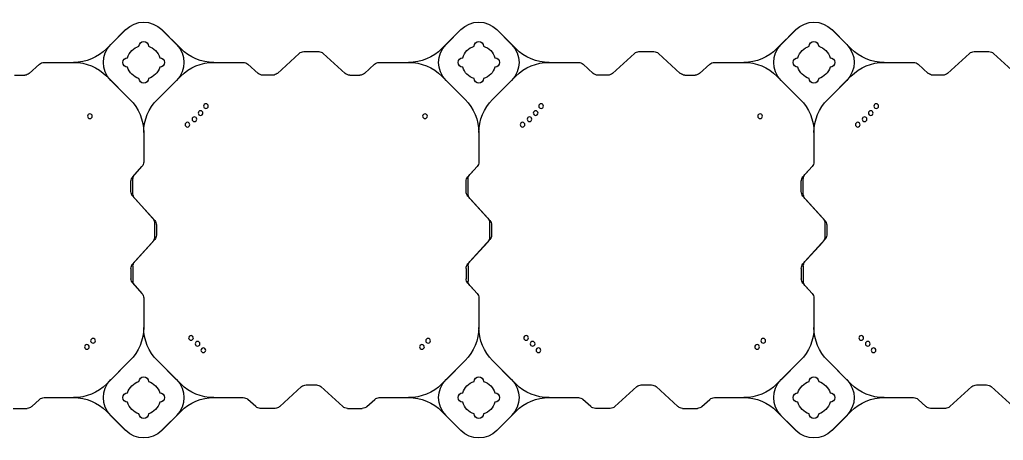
# Model space of a CAD drawing. Header units: millimetres. Extents: x -1612139 to -1260738, y 1141106 to 1536160.
# Drawn here: x -1309898 to -1308431, y 1185867 to 1186495 of the extents above; entities that cross this region are included whole.
import ezdxf

# ---------------------------------------------------------------- set-up
doc = ezdxf.new("R2010")
doc.units = ezdxf.units.MM
doc.header["$LTSCALE"] = 10
doc.layers.get('0').update_dxf_attribs({"linetype": 'CONTINUOUS'})
doc.layers.add('W-FLOAT_BOWL浮筒', color=253, linetype='CONTINUOUS')

# ---------------------------------------------------------------- blocks, each defined once
blk = doc.blocks.new('橙色')
at = {"layer": 'W-FLOAT_BOWL浮筒', "color": 30}
for p, q in [((4473.2, 548.8), (4444.8, 520.5)), ((4451.2, 526.9), (4473.1, 548.8)), ((4526.8, 548.8), (4555.2, 520.5)), ((4526.9, 548.8), (4548.8, 526.9)), ((4973.2, 548.8), (4944.8, 520.5)), ((4951.2, 526.9), (4973.1, 548.8)), ((5026.8, 548.8), (5055.2, 520.5)), ((5026.9, 548.8), (5048.8, 526.9)), ((5473.2, 548.8), (5444.8, 520.5)), ((5451.2, 526.9), (5473.1, 548.8)), ((5526.8, 548.8), (5555.2, 520.5)), ((5526.9, 548.8), (5548.8, 526.9)), ((4303.9, 516), (4326.1, 516)), ((4696.1, 516), (4673.9, 516)), ((4803.9, 516), (4826.1, 516)), ((5196.1, 516), (5173.9, 516)), ((5303.9, 516), (5326.1, 516)), ((5696.1, 516), (5673.9, 516)), ((4332.9, 513.4), (4344.7, 502.6)), ((4351.5, 500), (4395.3, 500)), ((4604.6, 500), (4648.5, 500)), ((4667.1, 513.4), (4655.3, 502.6)), ((4702.9, 513.4), (4735.6, 483.6)), ((4797.1, 513.4), (4764.4, 483.6)), ((4832.9, 513.4), (4844.7, 502.6)), ((4851.5, 500), (4895.3, 500)), ((5104.6, 500), (5148.5, 500)), ((5167.1, 513.4), (5155.3, 502.6)), ((5202.9, 513.4), (5235.6, 483.6)), ((5297.1, 513.4), (5264.4, 483.6)), ((5332.9, 513.4), (5344.7, 502.6)), ((5351.5, 500), (5395.3, 500)), ((5604.6, 500), (5648.5, 500)), ((5667.1, 513.4), (5655.3, 502.6)), ((5702.9, 513.4), (5735.6, 483.6)), ((5797.1, 513.4), (5764.4, 483.6)), ((4479.5, 444.8), (4444.8, 479.5)), ((4451.2, 473.2), (4479.5, 444.8)), ((4520.5, 444.8), (4555.2, 479.5)), ((4548.8, 473.2), (4520.5, 444.8)), ((4742.4, 481), (4757.6, 481)), ((4979.5, 444.8), (4944.8, 479.5)), ((4951.2, 473.2), (4979.5, 444.8)), ((5020.5, 444.8), (5055.2, 479.5)), ((5048.8, 473.2), (5020.5, 444.8)), ((5242.4, 481), (5257.6, 481)), ((5479.5, 444.8), (5444.8, 479.5)), ((5451.2, 473.2), (5479.5, 444.8)), ((5520.5, 444.8), (5555.2, 479.5)), ((5548.8, 473.2), (5520.5, 444.8)), ((5742.4, 481), (5757.6, 481)), ((4500, 351.3), (4500, 395.4)), ((4500, 351.5), (4500, 395.4)), ((5000, 351.3), (5000, 395.4)), ((5000, 351.5), (5000, 395.4)), ((5500, 351.3), (5500, 395.4)), ((5500, 351.5), (5500, 395.4)), ((4483.6, 329.4), (4497.4, 344.5)), ((4486.6, 332.9), (4497.4, 344.7)), ((4983.6, 329.4), (4997.4, 344.5)), ((4986.6, 332.9), (4997.4, 344.7)), ((5483.6, 329.4), (5497.4, 344.5)), ((5486.6, 332.9), (5497.4, 344.7)), ((4484, 303.9), (4484, 326.1)), ((4984, 303.9), (4984, 326.1)), ((5484, 303.9), (5484, 326.1)), ((4481, 307.4), (4481, 322.6)), ((4981, 307.4), (4981, 322.6)), ((5481, 307.4), (5481, 322.6)), ((4483.6, 300.6), (4513.4, 267.9)), ((4486.6, 297.1), (4516.4, 264.4)), ((4983.6, 300.6), (5013.4, 267.9)), ((4986.6, 297.1), (5016.4, 264.4)), ((5483.6, 300.6), (5513.4, 267.9)), ((5486.6, 297.1), (5516.4, 264.4)), ((4516, 238.9), (4516, 261.1)), ((4519, 242.4), (4519, 257.6)), ((5016, 238.9), (5016, 261.1)), ((5019, 242.4), (5019, 257.6)), ((5516, 238.9), (5516, 261.1)), ((5519, 242.4), (5519, 257.6)), ((4486.6, 202.9), (4516.4, 235.6)), ((4986.6, 202.9), (5016.4, 235.6)), ((5486.6, 202.9), (5516.4, 235.6)), ((4483.6, 199.4), (4513.4, 232.1)), ((4983.6, 199.4), (5013.4, 232.1)), ((5483.6, 199.4), (5513.4, 232.1)), ((4481, 192.6), (4481, 177.4)), ((4484, 196.1), (4484, 173.9)), ((4981, 192.6), (4981, 177.4)), ((4984, 196.1), (4984, 173.9)), ((5481, 192.6), (5481, 177.4)), ((5484, 196.1), (5484, 173.9)), ((4483.6, 170.6), (4497.4, 155.5)), ((4486.6, 167.1), (4497.4, 155.3)), ((4983.6, 170.6), (4997.4, 155.5)), ((4986.6, 167.1), (4997.4, 155.3)), ((5483.6, 170.6), (5497.4, 155.5)), ((5486.6, 167.1), (5497.4, 155.3)), ((4500, 104.7), (4500, 148.7)), ((4500, 104.7), (4500, 148.5)), ((5000, 104.7), (5000, 148.7)), ((5000, 104.7), (5000, 148.5)), ((5500, 104.7), (5500, 148.7)), ((5500, 104.7), (5500, 148.5)), ((4444.8, 20.5), (4479.5, 55.2)), ((4451.2, 26.8), (4479.5, 55.2)), ((4548.8, 26.8), (4520.5, 55.2)), ((4555.2, 20.5), (4520.5, 55.2)), ((4944.8, 20.5), (4979.5, 55.2)), ((4951.2, 26.8), (4979.5, 55.2)), ((5048.8, 26.8), (5020.5, 55.2)), ((5055.2, 20.5), (5020.5, 55.2)), ((5444.8, 20.5), (5479.5, 55.2)), ((5451.2, 26.8), (5479.5, 55.2)), ((5548.8, 26.8), (5520.5, 55.2)), ((5555.2, 20.5), (5520.5, 55.2)), ((4307.4, 19), (4322.6, 19)), ((4329.4, 16.4), (4344.5, 2.6)), ((4670.6, 16.4), (4655.5, 2.6)), ((4692.6, 19), (4677.4, 19)), ((4699.4, 16.4), (4732.1, -13.4)), ((4800.6, 16.4), (4767.9, -13.4)), ((4807.4, 19), (4822.6, 19)), ((4829.4, 16.4), (4844.5, 2.6)), ((5170.6, 16.4), (5155.5, 2.6)), ((5192.6, 19), (5177.4, 19)), ((5199.4, 16.4), (5232.1, -13.4)), ((5300.6, 16.4), (5267.9, -13.4)), ((5307.4, 19), (5322.6, 19)), ((5329.4, 16.4), (5344.5, 2.6)), ((5670.6, 16.4), (5655.5, 2.6)), ((5692.6, 19), (5677.4, 19)), ((5699.4, 16.4), (5732.1, -13.4)), ((5800.6, 16.4), (5767.9, -13.4)), ((4351.3, 0), (4395.3, 0)), ((4604.6, 0), (4648.7, 0)), ((4851.3, 0), (4895.3, 0)), ((5104.6, 0), (5148.7, 0)), ((5351.3, 0), (5395.3, 0)), ((5604.6, 0), (5648.7, 0)), ((4473.2, -48.8), (4444.8, -20.5)), ((4473.1, -48.8), (4451.2, -26.9)), ((4526.8, -48.8), (4555.2, -20.5)), ((4548.8, -26.9), (4526.9, -48.8)), ((4738.9, -16), (4761.1, -16)), ((4973.2, -48.8), (4944.8, -20.5)), ((4973.1, -48.8), (4951.2, -26.9)), ((5026.8, -48.8), (5055.2, -20.5)), ((5048.8, -26.9), (5026.9, -48.8)), ((5238.9, -16), (5261.1, -16)), ((5473.2, -48.8), (5444.8, -20.5)), ((5473.1, -48.8), (5451.2, -26.9)), ((5526.8, -48.8), (5555.2, -20.5)), ((5548.8, -26.9), (5526.9, -48.8)), ((5738.9, -16), (5761.1, -16))]:
    blk.add_line(p, q, dxfattribs=at)
for centre in [(4415.2, 424.4), (4589, 429.4), (4915.2, 424.4), (5089, 429.4), (5415.2, 424.4), (5589, 429.4), (4424.4, 415.2), (4570.6, 411), (4580.3, 419.7), (4924.4, 415.2), (5070.6, 411), (5080.3, 419.7), (5424.4, 415.2), (5570.6, 411), (5580.3, 419.7), (4565.3, 92.9), (4575.6, 84.8), (5065.3, 92.9), (5075.6, 84.8), (5565.3, 92.9), (5575.6, 84.8), (4419.7, 80.3), (4584.8, 75.6), (4919.7, 80.3), (5084.8, 75.6), (5419.7, 80.3), (5584.8, 75.6), (4592.9, 65.3), (5092.9, 65.3), (5592.9, 65.3)]:
    blk.add_circle(centre, 3.5, dxfattribs=at)
for centre, radius, start, end in [((4500, 522), 38, 45, 135), ((4500, 522), 38, 45, 135), ((5000, 522), 38, 45, 135), ((5000, 522), 38, 45, 135), ((5500, 522), 38, 45, 135), ((5500, 522), 38, 45, 135), ((4500, 524), 7, 0, 180), ((4500, 524), 7, 0, 180), ((5000, 524), 7, 0, 180), ((5000, 524), 7, 0, 180), ((5500, 524), 7, 0, 180), ((5500, 524), 7, 0, 180), ((4326.1, 506), 10, 47.7263, 90), ((4395.3, 570), 70, 270, 315), ((4478, 500), 38, 135, 225), ((4500, 500), 25, 106.2602, 163.7398), ((4500, 500), 25, 106.2602, 163.7398), ((4500, 500), 25, 16.2602, 73.7398), ((4500, 500), 25, 16.2602, 73.7398), ((4522, 500), 38, 315, 45), ((4604.7, 570), 70, 225, 270), ((4673.9, 506), 10, 90, 132.2737), ((4696.1, 506), 10, 47.7263, 90), ((4803.9, 506), 10, 90, 132.2737), ((4826.1, 506), 10, 47.7263, 90), ((4895.3, 570), 70, 270, 315), ((4978, 500), 38, 135, 225), ((5000, 500), 25, 106.2602, 163.7398), ((5000, 500), 25, 106.2602, 163.7398), ((5000, 500), 25, 16.2602, 73.7398), ((5000, 500), 25, 16.2602, 73.7398), ((5022, 500), 38, 315, 45), ((5104.7, 570), 70, 225, 270), ((5173.9, 506), 10, 90, 132.2737), ((5196.1, 506), 10, 47.7263, 90), ((5303.9, 506), 10, 90, 132.2737), ((5326.1, 506), 10, 47.7263, 90), ((5395.3, 570), 70, 270, 315), ((5478, 500), 38, 135, 225), ((5500, 500), 25, 106.2602, 163.7398), ((5500, 500), 25, 106.2602, 163.7398), ((5500, 500), 25, 16.2602, 73.7398), ((5500, 500), 25, 16.2602, 73.7398), ((5522, 500), 38, 315, 45), ((5604.7, 570), 70, 225, 270), ((5673.9, 506), 10, 90, 132.2737), ((5696.1, 506), 10, 47.7263, 90), ((4351.5, 510), 10, 227.7263, 270), ((4395.3, 430), 70, 45, 90), ((4476, 500), 7, 90, 270), ((4476, 500), 7, 90, 270), ((4524, 500), 7, 270, 90), ((4524, 500), 7, 270, 90), ((4604.7, 430), 70, 90, 135), ((4648.5, 510), 10, 270, 312.2737), ((4851.5, 510), 10, 227.7263, 270), ((4895.3, 430), 70, 45, 90), ((4976, 500), 7, 90, 270), ((4976, 500), 7, 90, 270), ((5024, 500), 7, 270, 90), ((5024, 500), 7, 270, 90), ((5104.7, 430), 70, 90, 135), ((5148.5, 510), 10, 270, 312.2737), ((5351.5, 510), 10, 227.7263, 270), ((5395.3, 430), 70, 45, 90), ((5476, 500), 7, 90, 270), ((5476, 500), 7, 90, 270), ((5524, 500), 7, 270, 90), ((5524, 500), 7, 270, 90), ((5604.7, 430), 70, 90, 135), ((5648.5, 510), 10, 270, 312.2737), ((4500, 500), 25, 196.2602, 253.7398), ((4500, 500), 25, 196.2602, 253.7398), ((4500, 500), 25, 286.2602, 343.7398), ((4500, 500), 25, 286.2602, 343.7398), ((5000, 500), 25, 196.2602, 253.7398), ((5000, 500), 25, 196.2602, 253.7398), ((5000, 500), 25, 286.2602, 343.7398), ((5000, 500), 25, 286.2602, 343.7398), ((5500, 500), 25, 196.2602, 253.7398), ((5500, 500), 25, 196.2602, 253.7398), ((5500, 500), 25, 286.2602, 343.7398), ((5500, 500), 25, 286.2602, 343.7398), ((4500, 476), 7, 180, 0), ((4500, 476), 7, 180, 0), ((4742.4, 491), 10, 227.7263, 270), ((4757.6, 491), 10, 270, 312.2737), ((5000, 476), 7, 180, 0), ((5000, 476), 7, 180, 0), ((5242.4, 491), 10, 227.7263, 270), ((5257.6, 491), 10, 270, 312.2737), ((5500, 476), 7, 180, 0), ((5500, 476), 7, 180, 0), ((5742.4, 491), 10, 227.7263, 270), ((5757.6, 491), 10, 270, 312.2737), ((4430, 395.3), 70, 0, 45), ((4430, 395.3), 70, 0, 45), ((4570, 395.3), 70, 135, 180), ((4570, 395.3), 70, 135, 180), ((4930, 395.3), 70, 0, 45), ((4930, 395.3), 70, 0, 45), ((5070, 395.3), 70, 135, 180), ((5070, 395.3), 70, 135, 180), ((5430, 395.3), 70, 0, 45), ((5430, 395.3), 70, 0, 45), ((5570, 395.3), 70, 135, 180), ((5570, 395.3), 70, 135, 180), ((4490, 351.5), 10, 317.7263, 0), ((4490, 351.3), 10, 317.7263, 0), ((4990, 351.5), 10, 317.7263, 0), ((4990, 351.3), 10, 317.7263, 0), ((5490, 351.5), 10, 317.7263, 0), ((5490, 351.3), 10, 317.7263, 0), ((4491, 322.6), 10, 137.7263, 180), ((4494, 326.1), 10, 137.7263, 180), ((4991, 322.6), 10, 137.7263, 180), ((4994, 326.1), 10, 137.7263, 180), ((5491, 322.6), 10, 137.7263, 180), ((5494, 326.1), 10, 137.7263, 180), ((4491, 307.4), 10, 180, 222.2737), ((4494, 303.9), 10, 180, 222.2737), ((4991, 307.4), 10, 180, 222.2737), ((4994, 303.9), 10, 180, 222.2737), ((5491, 307.4), 10, 180, 222.2737), ((5494, 303.9), 10, 180, 222.2737), ((4506, 261.1), 10, 0, 42.2737), ((4509, 257.6), 10, 0, 42.2737), ((5006, 261.1), 10, 0, 42.2737), ((5009, 257.6), 10, 0, 42.2737), ((5506, 261.1), 10, 0, 42.2737), ((5509, 257.6), 10, 0, 42.2737), ((4506, 238.9), 10, 317.7263, 0), ((4509, 242.4), 10, 317.7263, 0), ((5006, 238.9), 10, 317.7263, 0), ((5009, 242.4), 10, 317.7263, 0), ((5506, 238.9), 10, 317.7263, 0), ((5509, 242.4), 10, 317.7263, 0), ((4491, 192.6), 10, 137.7263, 180), ((4494, 196.1), 10, 137.7263, 180), ((4991, 192.6), 10, 137.7263, 180), ((4994, 196.1), 10, 137.7263, 180), ((5491, 192.6), 10, 137.7263, 180), ((5494, 196.1), 10, 137.7263, 180), ((4491, 177.4), 10, 180, 222.2737), ((4991, 177.4), 10, 180, 222.2737), ((5491, 177.4), 10, 180, 222.2737), ((4494, 173.9), 10, 180, 222.2737), ((4994, 173.9), 10, 180, 222.2737), ((5494, 173.9), 10, 180, 222.2737), ((4490, 148.7), 10, 0, 42.2737), ((4490, 148.5), 10, 0, 42.2737), ((4990, 148.7), 10, 0, 42.2737), ((4990, 148.5), 10, 0, 42.2737), ((5490, 148.7), 10, 0, 42.2737), ((5490, 148.5), 10, 0, 42.2737), ((4430, 104.7), 70, 315, 0), ((4430, 104.7), 70, 315, 0), ((4570, 104.7), 70, 180, 225), ((4570, 104.7), 70, 180, 225), ((4930, 104.7), 70, 315, 0), ((4930, 104.7), 70, 315, 0), ((5070, 104.7), 70, 180, 225), ((5070, 104.7), 70, 180, 225), ((5430, 104.7), 70, 315, 0), ((5430, 104.7), 70, 315, 0), ((5570, 104.7), 70, 180, 225), ((5570, 104.7), 70, 180, 225), ((4500, 24), 7, 0, 180), ((4500, 24), 7, 0, 180), ((5000, 24), 7, 0, 180), ((5000, 24), 7, 0, 180), ((5500, 24), 7, 0, 180), ((5500, 24), 7, 0, 180), ((4322.6, 9), 10, 47.7263, 90), ((4395.3, 70), 70, 270, 315), ((4478, 0), 38, 135, 225), ((4500, 0), 25, 106.2602, 163.7398), ((4500, 0), 25, 106.2602, 163.7398), ((4500, 0), 25, 16.2602, 73.7398), ((4500, 0), 25, 16.2602, 73.7398), ((4522, 0), 38, 315, 45), ((4604.7, 70), 70, 225, 270), ((4677.4, 9), 10, 90, 132.2737), ((4692.6, 9), 10, 47.7263, 90), ((4807.4, 9), 10, 90, 132.2737), ((4822.6, 9), 10, 47.7263, 90), ((4895.3, 70), 70, 270, 315), ((4978, 0), 38, 135, 225), ((5000, 0), 25, 106.2602, 163.7398), ((5000, 0), 25, 106.2602, 163.7398), ((5000, 0), 25, 16.2602, 73.7398), ((5000, 0), 25, 16.2602, 73.7398), ((5022, 0), 38, 315, 45), ((5104.7, 70), 70, 225, 270), ((5177.4, 9), 10, 90, 132.2737), ((5192.6, 9), 10, 47.7263, 90), ((5307.4, 9), 10, 90, 132.2737), ((5322.6, 9), 10, 47.7263, 90), ((5395.3, 70), 70, 270, 315), ((5478, 0), 38, 135, 225), ((5500, 0), 25, 106.2602, 163.7398), ((5500, 0), 25, 106.2602, 163.7398), ((5500, 0), 25, 16.2602, 73.7398), ((5500, 0), 25, 16.2602, 73.7398), ((5522, 0), 38, 315, 45), ((5604.7, 70), 70, 225, 270), ((5677.4, 9), 10, 90, 132.2737), ((5692.6, 9), 10, 47.7263, 90), ((4351.3, 10), 10, 227.7263, 270), ((4395.3, -70), 70, 45, 90), ((4476, 0), 7, 90, 270), ((4476, 0), 7, 90, 270), ((4524, 0), 7, 270, 90), ((4524, 0), 7, 270, 90), ((4604.7, -70), 70, 90, 135), ((4648.7, 10), 10, 270, 312.2737), ((4851.3, 10), 10, 227.7263, 270), ((4895.3, -70), 70, 45, 90), ((4976, 0), 7, 90, 270), ((4976, 0), 7, 90, 270), ((5024, 0), 7, 270, 90), ((5024, 0), 7, 270, 90), ((5104.7, -70), 70, 90, 135), ((5148.7, 10), 10, 270, 312.2737), ((5351.3, 10), 10, 227.7263, 270), ((5395.3, -70), 70, 45, 90), ((5476, 0), 7, 90, 270), ((5476, 0), 7, 90, 270), ((5524, 0), 7, 270, 90), ((5524, 0), 7, 270, 90), ((5604.7, -70), 70, 90, 135), ((5648.7, 10), 10, 270, 312.2737), ((4500, 0), 25, 196.2602, 253.7398), ((4500, 0), 25, 196.2602, 253.7398), ((4500, 0), 25, 286.2602, 343.7398), ((4500, 0), 25, 286.2602, 343.7398), ((4738.9, -6), 10, 227.7263, 270), ((4761.1, -6), 10, 270, 312.2737), ((5000, 0), 25, 196.2602, 253.7398), ((5000, 0), 25, 196.2602, 253.7398), ((5000, 0), 25, 286.2602, 343.7398), ((5000, 0), 25, 286.2602, 343.7398), ((5238.9, -6), 10, 227.7263, 270), ((5261.1, -6), 10, 270, 312.2737), ((5500, 0), 25, 196.2602, 253.7398), ((5500, 0), 25, 196.2602, 253.7398), ((5500, 0), 25, 286.2602, 343.7398), ((5500, 0), 25, 286.2602, 343.7398), ((5738.9, -6), 10, 227.7263, 270), ((5761.1, -6), 10, 270, 312.2737), ((4500, -24), 7, 180, 0), ((4500, -24), 7, 180, 0), ((5000, -24), 7, 180, 0), ((5000, -24), 7, 180, 0), ((5500, -24), 7, 180, 0), ((5500, -24), 7, 180, 0), ((4500, -22), 38, 225, 315), ((4500, -22), 38, 225, 315), ((5000, -22), 38, 225, 315), ((5000, -22), 38, 225, 315), ((5500, -22), 38, 225, 315), ((5500, -22), 38, 225, 315)]:
    blk.add_arc(centre, radius, start, end, dxfattribs=at)

msp = doc.modelspace()

# ---------------------------------------------------------------- block references
at = {"xscale": -1, "rotation": 180}
msp.add_blockref('橙色', (-1314213.3, 1186431), dxfattribs=at)

doc.saveas('drawing.dxf')
